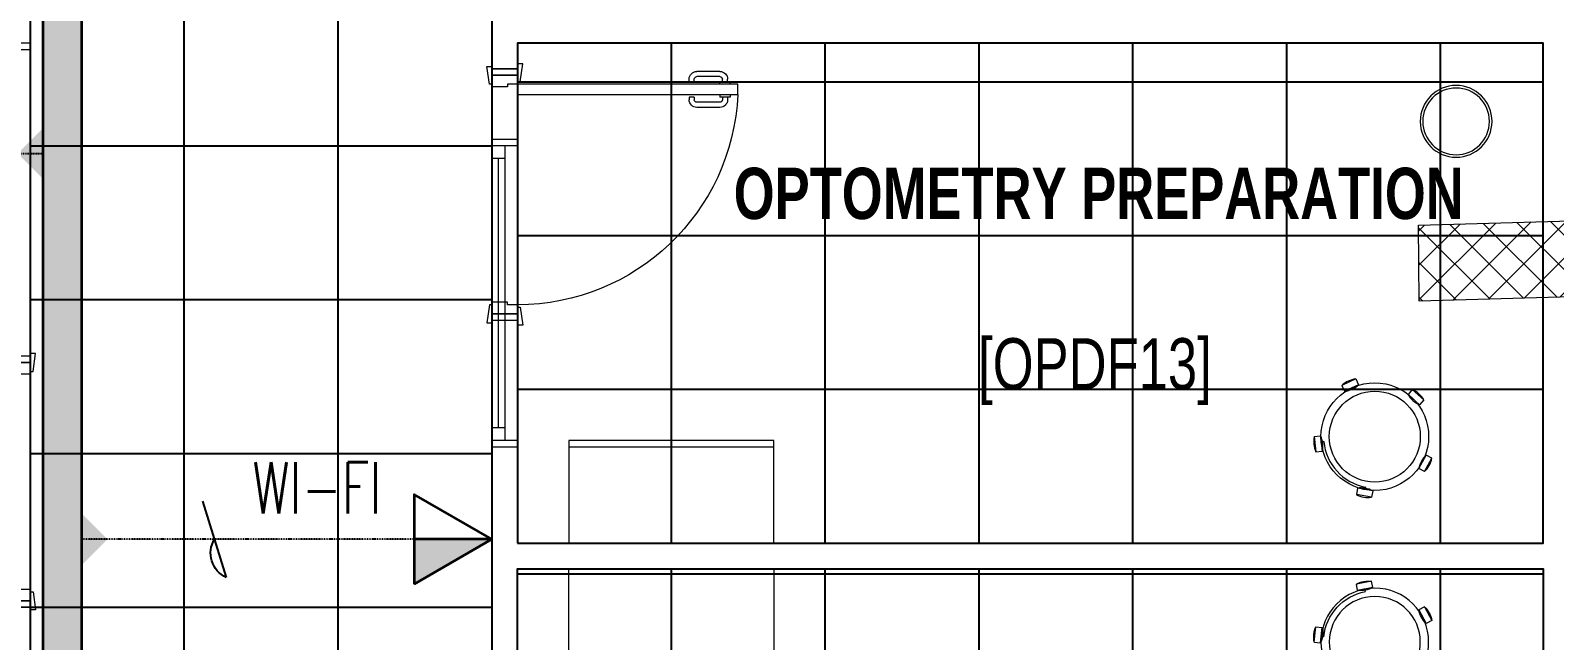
# Model space of a CAD drawing. Extents: x -560814 to 57327, y -29287 to 19916.
# Drawn here: x 14376 to 20320, y -7190 to -4810 of the extents above; entities that cross this region are included whole.
import ezdxf

# ---------------------------------------------------------------- set-up
doc = ezdxf.new("R2010")
doc.units = 0
doc.header["$LTSCALE"] = 0.25
doc.linetypes.add('DASHDOT', pattern=[25.4, 12.7, -6.35, 0, -6.35])
for name, color, linetype in [('0 @ 50', 7, 'Continuous'), ('01-First Floor$0$FALSE CEILING', 251, 'Continuous'), ('T-WIRE', 140, 'Continuous')]:
    doc.layers.add(name, color=color, linetype=linetype)
for name, color, linetype, lineweight in [('01-First Floor$0$72_EGR_BASE_TEXT', 252, 'Continuous', 5), ('01-First Floor$0$Aluminum', 251, 'Continuous', 5), ('01-First Floor$0$C-HYDR-CTCH', 251, 'Continuous', 5), ('01-First Floor$0$Hatch', 252, 'Continuous', 5), ('01-First Floor$0$LOADING', 253, 'Continuous', 5), ('01-First Floor$0$Walls', 251, 'Continuous', 5), ('01-First Floor$0$Wooden Joinery', 251, 'Continuous', 5), ('E-LITE-CLNG-CNDT', 6, 'DASHDOT', 35), ('T-CABL-TRAY', 60, 'Continuous', 35), ('T-DATA-CLNG-COND', 51, 'DASHDOT', 25), ('T-DATA-CLNG-COND @ 100', 51, 'DASHDOT', 25), ('T-DATA-DEVC-TYPE', 2, 'Continuous', 25), ('T-DATA-WALL @ 100', 33, 'Continuous', 35)]:
    doc.layers.add(name, color=color, linetype=linetype, lineweight=lineweight)
doc.styles.add('01-First Floor$0$X3G_ENTITY_9EC9', font='swisscl.ttf', dxfattribs={"height": 0.2})
doc.styles.add('01-First Floor$0$X3G_ENTITY_9F38', font='swisscl.ttf', dxfattribs={"height": 0.2})
doc.styles.add('DC_SIMPLEX', font='SIMPLEX.shx', dxfattribs={"width": 0.7})

# ---------------------------------------------------------------- blocks, each defined once
blk = doc.blocks.new('*U91')
blk.add_hatch(color=254).paths.add_polyline_path([(-3.031, 1.75), (-3.031, 0), (0, 0)])
blk.add_line((0, 0), (-3.031, 0))
blk.add_lwpolyline([(-3.031, 1.75), (0, 0), (-3.031, -1.75)], close=True)
at = {"layer": 'T-DATA-DEVC-TYPE', "style": 'DC_SIMPLEX', "width": 0.7, "flags": 8}
blk.add_attdef('DC_TYPE', (2.682, 5.634), '', height=2, rotation=360, dxfattribs=at)
blk = doc.blocks.new('*U338')
at = {"lineweight": 0}
h = blk.add_hatch(dxfattribs=at)
h.set_pattern_fill('HEX', color=253, scale=8, angle=180, style=0)
h.set_pattern_definition([(180, (-21352.648, -3e-10), (6e-13, -43.99409), [25.4, -50.8]), (300, (-21352.648, -3e-10), (38.1, 21.997045), [25.4, -50.8]), (240, (-21378.048, -3e-10), (38.1, -21.997045), [25.4, -50.8])])
h.paths.add_polyline_path([(-7805.8, 150), (-7805.8, 0), (0, 0), (0, 150)])
at = {"color": 0}
for p, q in [((0, 150), (-7805.8, 150)), ((0, 0), (-7805.8, 0))]:
    blk.add_line(p, q, dxfattribs=at)
blk = doc.blocks.new('01-First Floor$0$A$C72370EFE')
at = {"layer": '01-First Floor$0$Wooden Joinery'}
for p, q in [((-0.01, -0.04), (-0.02, -0.04)), ((-0.01, -0.03), (-0.01, -0.07)), ((0, -0.03), (-0.01, -0.03)), ((0.04, -0.03), (0.05, -0.03)), ((0.05, -0.03), (0.05, -0.07)), ((0.05, -0.04), (0.06, -0.04)), ((-0.05, -0.07), (-0.05, -0.16)), ((-0.03, -0.07), (-0.03, -0.16)), ((-0.01, -0.06), (-0.02, -0.06)), ((0, -0.07), (-0.01, -0.07)), ((0.04, -0.07), (0.05, -0.07)), ((0.05, -0.06), (0.06, -0.06)), ((0.07, -0.07), (0.07, -0.16)), ((0.09, -0.07), (0.09, -0.16)), ((-0.01, -0.17), (-0.02, -0.17)), ((-0.01, -0.17), (-0.01, -0.19)), ((0.05, -0.17), (0.06, -0.17)), ((0.05, -0.17), (0.05, -0.19)), ((-0.01, -0.19), (-0.02, -0.19)), ((0.05, -0.19), (0.06, -0.19))]:
    blk.add_line(p, q, dxfattribs=at)
for centre, radius, start, end in [((-0.02, -0.07), 0.03, 90, 180), ((0.06, -0.07), 0.03, 0, 90), ((-0.02, -0.07), 0.01, 90, 180), ((0.06, -0.07), 0.01, 0, 90), ((-0.02, -0.16), 0.03, 180, 270), ((-0.02, -0.16), 0.01, 180, 270), ((0.06, -0.16), 0.01, 270, 0), ((0.06, -0.16), 0.03, 270, 0)]:
    blk.add_arc(centre, radius, start, end, dxfattribs=at)
blk = doc.blocks.new('01-First Floor$0$A$C5DAD61B4')
at = {"layer": '01-First Floor$0$Wooden Joinery'}
for points in [[(80, 959.1), (80, 969.1), (10, 979.1), (10, 959.1)], [(940, 959.1), (940, 969.1), (1010, 979.1), (1010, 959.1)], [(70, 859.1), (70, 849.1), (0, 839.1), (0, 859.1)], [(120, 859.1), (120, 0), (80, 0), (80, 859.1)], [(950, 859.1), (950, 849.1), (1020, 839.1), (1020, 859.1)]]:
    blk.add_lwpolyline(points, close=True, dxfattribs=at)
for points in [[(45, 859.1), (45, 959.1), (20, 959.1), (20, 859.1), (45, 859.1)], [(45, 859.1), (80, 859.1), (80, 899.1), (90, 899.1), (90, 959.1), (45, 959.1), (45, 859.1)], [(975, 859.1), (940, 859.1), (940, 899.1), (930, 899.1), (930, 959.1), (975, 959.1), (975, 859.1)], [(975, 859.1), (975, 959.1), (1000, 959.1), (1000, 859.1), (975, 859.1)]]:
    blk.add_lwpolyline(points, dxfattribs=at)
blk.add_arc((80, 859.1), 860, 272.66603, 0, dxfattribs=at)
at = {"layer": '01-First Floor$0$Wooden Joinery', "xscale": 999.9999999998854, "yscale": 999.9999999998854, "zscale": 999.9999999998854, "rotation": 180}
blk.add_blockref('01-First Floor$0$A$C72370EFE', (120, 0), dxfattribs=at)
blk = doc.blocks.new('01-First Floor$0$WM00001-P')
at = {"layer": '01-First Floor$0$LOADING'}
for radius in [0.14, 0.13]:
    blk.add_circle((0, 0), radius, dxfattribs=at)
blk = doc.blocks.new('01-First Floor$0$HF10037B-P')
at = {"layer": '01-First Floor$0$LOADING'}
for p, q in [((0.2459, 0.134), (0.1859, 0.134)), ((0.1859, 0.134), (0.1859, 0.109)), ((0.2459, 0.134), (0.2459, 0.109)), ((0.2459, 0.109), (0.1859, 0.109)), ((0, 0), (-0.0142, -0.0583)), ((-0.0142, -0.0583), (0.01, -0.0642)), ((0, 0), (0.0243, -0.0059)), ((0.0243, -0.0059), (0.01, -0.0642)), ((0.4069, -0.0417), (0.4165, -0.0387)), ((0.4071, -0.0094), (0.431, -0.0018)), ((0.4071, -0.0094), (0.4255, -0.0665)), ((0.4255, -0.0665), (0.4493, -0.0589)), ((0.431, -0.0018), (0.4493, -0.0589)), ((0.0524, -0.2725), (0.0674, -0.2525)), ((0.0524, -0.2725), (0.1004, -0.3085)), ((0.0674, -0.2525), (0.1154, -0.2885)), ((0.1004, -0.3085), (0.1154, -0.2885)), ((0.3125, -0.2897), (0.362, -0.2558)), ((0.3266, -0.3103), (0.3125, -0.2897)), ((0.3266, -0.3103), (0.3761, -0.2764)), ((0.3267, -0.268), (0.3323, -0.2763)), ((0.3761, -0.2764), (0.362, -0.2558))]:
    blk.add_line(p, q, dxfattribs=at)
for radius in [0.21, 0.1775]:
    blk.add_circle((0.2161, -0.1014), radius, dxfattribs=at)
for centre, radius, start, end in [((0.2159, 0.0465), 0.0925, 71.07536, 108.92464), ((0.2159, 0.1965), 0.0925, 251.07536, 288.92464), ((0.0779, -0.0499), 0.0925, 147.34193, 185.19122), ((-0.0678, -0.0143), 0.0925, 327.34193, 5.19122), ((0.2161, -0.1014), 0.2, 303.60368, 17.3657), ((0.4996, -0.0113), 0.0925, 178.84116, 216.69044), ((0.3568, -0.057), 0.0925, 358.84116, 36.69044), ((0.1289, -0.2205), 0.0925, 214.18748, 252.03677), ((0.0389, -0.3404), 0.0925, 34.18748, 72.03677), ((0.3867, -0.3449), 0.0925, 105.51211, 143.3614), ((0.3019, -0.2212), 0.0925, 285.51211, 323.3614)]:
    blk.add_arc(centre, radius, start, end, dxfattribs=at)
blk = doc.blocks.new('01-First Floor$0$GF21027-P')
at = {"layer": '01-First Floor$0$LOADING'}
for p, q in [((0.4, 0.4), (-0.4, 0.4)), ((-0.4, 0.4), (-0.4, 0)), ((0.4, 0), (0.4, 0.4)), ((-0.4, 0.025), (0.4, 0.025)), ((-0.4, 0), (0.4, 0))]:
    blk.add_line(p, q, dxfattribs=at)
blk = doc.blocks.new('01-First Floor$0$A$C37be4daf')
at = {"layer": '01-First Floor$0$Aluminum'}
for p, q in [((1416, 598.2), (216, 598.2)), ((241, 498.2), (241, 598.2)), ((291, 548.2), (291, 598.2)), ((1341, 548.2), (1341, 598.2)), ((1391, 498.2), (1391, 598.2)), ((1391, 548.2), (241, 548.2)), ((291, 573.2), (1341, 573.2)), ((1416, 498.2), (216, 498.2))]:
    blk.add_line(p, q, dxfattribs=at)
at = {"layer": '01-First Floor$0$Walls'}
for p, q in [((216, 498.2), (216, 598.2)), ((1416, 498.2), (1416, 598.2))]:
    blk.add_line(p, q, dxfattribs=at)
blk = doc.blocks.new('01-First Floor')
at = {"layer": '01-First Floor$0$Hatch'}
h = blk.add_hatch(dxfattribs=at)
h.set_pattern_fill('ANSI37', color=256, scale=30)
h.set_pattern_definition([(45, (-1823.345, -13062.25), (-67.35192, 67.35192), []), (135, (-1823.345, -13062.25), (-67.35192, -67.35192), [])])
h.paths.add_polyline_path([(49129.3, 8855.6), (48525.4, 8847.5), (48529.3, 8559.1), (49133.2, 8567.2)])
h.paths.add_polyline_path([(41968.6, 8847.9), (41385, 8842.5), (41365.1, 8551.1), (41948.6, 8556.5)])
h.paths.add_polyline_path([(27591.6, 8840.5), (26992.5, 8836.4), (26986.8, 8543.4), (27585.9, 8547.5)])
h.paths.add_polyline_path([(34776.8, 8842.7), (34175.6, 8835.2), (34167.4, 8549.5), (34768.6, 8557)])
h.paths.add_polyline_path([(20372.4, 8849.8), (19765.9, 8827.9), (19780.4, 8535.4), (20386.9, 8557.2)])
h.paths.add_polyline_path([(13635.8, 8839.4), (12413.8, 8863.3), (12407.4, 8567.2), (13629.3, 8543.3)])
h.paths.add_polyline_path([(13649.8, 1639.3), (12434.8, 1623.6), (12421.4, 1331.2), (13636.4, 1346.9)])
h.paths.add_polyline_path([(13623.8, -5553.9), (12420.7, -5569.8), (12415, -5862.9), (13618.1, -5846.9)])
h.paths.add_polyline_path([(13642.3, -12752.6), (12445.6, -12764), (12448.4, -13058.5), (13645.1, -13047)])
h.paths.add_polyline_path([(6007.3, -12750.5), (5403.7, -12754.2), (5414.4, -13039.6), (6017.9, -13035.9)])
h.paths.add_polyline_path([(5991.8, -5552.5), (5395, -5550.9), (5394.9, -5852.1), (5991.7, -5853.6)])
h.paths.add_polyline_path([(6001.7, 1637.1), (5382.4, 1638.3), (5371.8, 1335.4), (5991.1, 1334.1)])
h.paths.add_polyline_path([(5978.4, 8816.5), (5377.7, 8830.9), (5374.1, 8541.3), (5974.8, 8526.8)])
h.paths.add_polyline_path([(-1220.7, 8814.6), (-1823.3, 8837.3), (-1821.5, 8549), (-1218.8, 8526.3)])
h.paths.add_polyline_path([(-1213, -5563.7), (-1815, -5570.7), (-1811.6, -5862.3), (-1209.6, -5855.3)])
h.paths.add_polyline_path([(-1195.5, -12758.3), (-1793.9, -12759.3), (-1789, -13060), (-1190.6, -13059)])
h.paths.add_polyline_path([(20391.2, -12745), (19785.5, -12758), (19791.3, -13059.2), (20396.9, -13046.2)])
h.paths.add_polyline_path([(20384.7, -5552.6), (19790.3, -5570.1), (19792.4, -5866.7), (20386.8, -5849.1)])
h.paths.add_polyline_path([(20376, 1655.5), (19777, 1647.8), (19781.1, 1347.6), (20380, 1355.3)])
h.paths.add_polyline_path([(27576.3, 1640.2), (26974.4, 1644.9), (26978.6, 1352.8), (27580.6, 1348.1)])
h.paths.add_polyline_path([(27580.1, -5542.5), (26976.2, -5560), (26989.7, -5860.1), (27589.8, -5839.1)])
h.paths.add_polyline_path([(27596.2, -12758.5), (26992.3, -12751.9), (26990, -13037.6), (27593.8, -13044.2)])
h.paths.add_polyline_path([(34794.7, -12748), (34197.4, -12762.6), (34206.4, -13062.3), (34803.7, -13047.7)])
h.paths.add_polyline_path([(34787.4, -5559.7), (34186.1, -5557.7), (34187.2, -5855), (34788.5, -5856.9)])
h.paths.add_polyline_path([(34750.9, 1644.2), (34170.1, 1648.9), (34189.8, 1359), (34770.6, 1354.3)])
h.paths.add_polyline_path([(41954.3, 1643.4), (41356.7, 1657.2), (41358.7, 1365.3), (41956.3, 1351.5)])
h.paths.add_polyline_path([(41955.3, -5555.1), (41386.9, -5562.7), (41388.7, -5856.9), (41957.1, -5849.3)])
h.paths.add_polyline_path([(41992.3, -12752.3), (41387.1, -12754.9), (41388.4, -13059.5), (41993.7, -13056.8)])
h.paths.add_polyline_path([(49166.6, -12752.8), (48578.6, -12736.7), (48565.4, -13043.9), (49153.3, -13060)])
h.paths.add_polyline_path([(49150.8, -5553.4), (48547.6, -5552.3), (48545.6, -5848.8), (49148.8, -5849.9)])
at = {"layer": '01-First Floor$0$C-HYDR-CTCH', "elevation": 0, "flags": 128}
blk.add_lwpolyline([(20384.7, -5552.6), (20386.8, -5849.1), (19792.4, -5866.7), (19790.3, -5570.1), (20384.7, -5552.6)], dxfattribs=at)
at = {"layer": '01-First Floor$0$FALSE CEILING', "linetype": 'Continuous'}
for p, q in [((14976, -10660), (14976, -2710)), ((15576, -10660), (15576, -2710)), ((16876, -6810), (16876, -4860)), ((17476, -6810), (17476, -4860)), ((18076, -6810), (18076, -4860)), ((18676, -6810), (18676, -4860)), ((19276, -6810), (19276, -4860)), ((19876, -6810), (19876, -4860)), ((16276, -5010), (20276, -5010)), ((14376, -5260), (16176, -5260)), ((16276, -5610), (20276, -5610)), ((14376, -5860), (16176, -5860)), ((16276, -6210), (20276, -6210)), ((14376, -6460), (16176, -6460)), ((16276, -6930), (20276, -6930)), ((16876, -8730), (16876, -6910)), ((17476, -8730), (17476, -6910)), ((18076, -8730), (18076, -6910)), ((18676, -8730), (18676, -6910)), ((19276, -8730), (19276, -6910)), ((19876, -8730), (19876, -6910)), ((14376, -7060), (16176, -7060))]:
    blk.add_line(p, q, dxfattribs=at)
at = {"layer": '01-First Floor$0$FALSE CEILING'}
for points in [[(14376, -2710), (16176, -2710), (16176, -10660), (14376, -10660)], [(16276, -6810), (20276, -6810), (20276, -4860), (16276, -4860)], [(20276, -8730), (16276, -8730), (16276, -6910), (20276, -6910)]]:
    blk.add_lwpolyline(points, close=True, dxfattribs=at)
at = {"layer": '01-First Floor$0$Walls'}
for p, q in [((14376, -2710), (14376, -6080)), ((16176, -4960), (16176, -3850)), ((16276, -4860), (16276, -4960)), ((20276, -4860), (16276, -4860)), ((20276, -4860), (20276, -5555.8)), ((16276, -4960), (16176, -4960)), ((20276, -5852.4), (20276, -6810)), ((16176, -7650), (16176, -5940)), ((16176, -5940), (16276, -5940)), ((16276, -5940), (16276, -6810)), ((20276, -6810), (16276, -6810)), ((16276, -6910), (16276, -7650)), ((20276, -6910), (16276, -6910)), ((20276, -6910), (20276, -8730)), ((14276, -7060), (14376, -7060)), ((14376, -7060), (14376, -9570))]:
    blk.add_line(p, q, dxfattribs=at)
at = {"rotation": 90}
for p in [(14874.2, -5101), (16774.2, -6651)]:
    blk.add_blockref('01-First Floor$0$A$C37be4daf', p, dxfattribs=at)
at = {"layer": '01-First Floor$0$LOADING', "extrusion": (-3.71182e-07, -7.42363e-07, -1), "xscale": 1000.000000000008, "yscale": 1000.000000000008, "zscale": 1000.000000000008, "rotation": 270.0000000024583}
blk.add_blockref('01-First Floor$0$WM00001-P', (-19936.6, -5164.6, 0.1), dxfattribs=at)
at = {"layer": '01-First Floor$0$LOADING', "extrusion": (-2.79672e-08, 3.6788e-07, -1), "xscale": -1000.000000000001, "yscale": 1000.000000000001, "zscale": 999.999999999999, "rotation": 117.971696169471}
blk.add_blockref('01-First Floor$0$HF10037B-P', (-19810.4, -6251.2, 0.1), dxfattribs=at)
at = {"layer": '01-First Floor$0$LOADING', "color": 1, "yscale": 1000, "zscale": 1000}
for p, xscale, rotation in [((16876, -6410, -0.1), 1000, 180.0000000209116), ((16876, -7310, -0.1), -1000, 359.9999999790885)]:
    blk.add_blockref('01-First Floor$0$GF21027-P', p, dxfattribs=dict(at, xscale=xscale, rotation=rotation))
at = {"layer": '01-First Floor$0$LOADING', "extrusion": (-2.79672e-08, -3.6788e-07, -1), "xscale": 1000.000000000001, "yscale": 1000.000000000001, "zscale": 1000.000000000001, "rotation": 62.02830383052903}
blk.add_blockref('01-First Floor$0$HF10037B-P', (-19810.4, -7338.8, 0.1), dxfattribs=at)
at = {"layer": '01-First Floor$0$Wooden Joinery', "xscale": -1}
for p, rotation in [((17135.1, -4940), 90), ((13416.9, -7080), 270.0000000000001)]:
    blk.add_blockref('01-First Floor$0$A$C5DAD61B4', p, dxfattribs=dict(at, rotation=rotation))
at = {"layer": '01-First Floor$0$72_EGR_BASE_TEXT', "insert": (21990.5, -4324.1, 0), "char_height": 200, "width": 3714.666, "attachment_point": 2, "style": '01-First Floor$0$X3G_ENTITY_9EC9'}
blk.add_mtext('{\\fSwis721 LtCn BT|b1|i0|c0|p34;OBSTETRICS AND GYNAECOLOGY CONSULTATION / EXAMINATION ROOM}', dxfattribs=at)
at = {"layer": '01-First Floor$0$72_EGR_BASE_TEXT', "char_height": 200, "attachment_point": 2}
for s, insert, style in [('{\\fSwis721 LtCn BT|b1|i0|c0|p34;OPTOMETRY PREPARATION}', (18542.5, -5345.6, 0), '01-First Floor$0$X3G_ENTITY_9EC9'), ('[OPDF13]', (18527.7, -6010.5, 0), '01-First Floor$0$X3G_ENTITY_9F38')]:
    blk.add_mtext(s, dxfattribs=dict(at, insert=insert, style=style))
blk = doc.blocks.new('*U106')
blk.add_hatch(color=256).paths.add_polyline_path([(-1, 0), (0, -1), (1, 0)])
blk = doc.blocks.new('W-TEL')
blk.add_line((-66, -212.7), (66, 212.7))
blk.add_arc((130.7, 76), 151.2, 115.33007, 210.17896)
blk = doc.blocks.new('*U117')
at = {"layer": 'T-WIRE', "xscale": -0.006999999999825377, "yscale": 0.006999999999970897, "zscale": 0.006999999999999999}
blk.add_blockref('W-TEL', (0, 0), dxfattribs=at)
blk = doc.blocks.new('*U342')
blk.add_hatch(color=256).paths.add_polyline_path([(1, 0), (0, 1), (-1, 0)])

msp = doc.modelspace()

# ---------------------------------------------------------------- linework, layer by layer
at = {"layer": 'T-DATA-CLNG-COND'}
for points in [[(14276, -5290), (14426, -5290)], [(15872.9, -6795), (14576, -6795)]]:
    msp.add_lwpolyline(points, dxfattribs=at)

# ---------------------------------------------------------------- block references
at = {"layer": '0 @ 50', "xscale": 100, "yscale": 100, "zscale": 100, "rotation": 180}
msp.add_blockref('*U117', (15093.1, -6795), dxfattribs=at)
at = {"layer": 'E-LITE-CLNG-CNDT'}
msp.add_blockref('01-First Floor', (0, 0), dxfattribs=at)
at = {"layer": 'T-CABL-TRAY', "linetype": 'Continuous', "rotation": 270}
msp.add_blockref('*U338', (14426, -10515.8), dxfattribs=at)
at = {"layer": 'T-DATA-CLNG-COND @ 100', "xscale": -100, "yscale": 100, "zscale": 100, "rotation": 90.00000000001782}
for name, p in [('*U342', (14426, -5290)), ('*U106', (14576, -6795))]:
    msp.add_blockref(name, p, dxfattribs=at)
at = {"layer": 'T-DATA-WALL @ 100'}
ref = msp.add_blockref('*U91', (16176, -6795), dxfattribs=dict(at, xscale=-100, yscale=100, zscale=100, rotation=180))
ref.add_attrib('DC_TYPE', 'WI-FI', (15242.2, -6693.8, 0), dxfattribs={"layer": 'T-DATA-DEVC-TYPE', "height": 200, "style": 'DC_SIMPLEX', "width": 0.7, "flags": 8})

doc.saveas('drawing.dxf')
